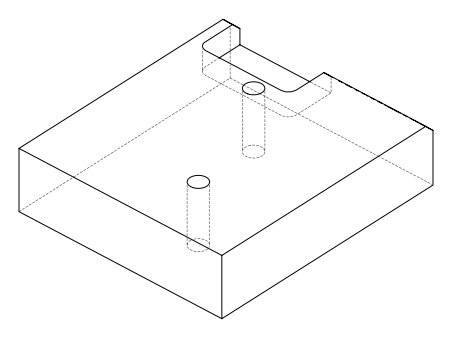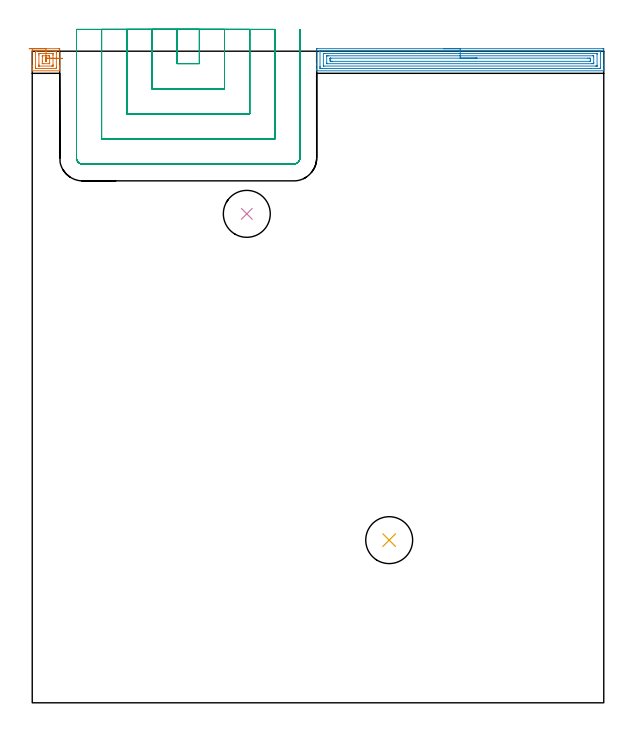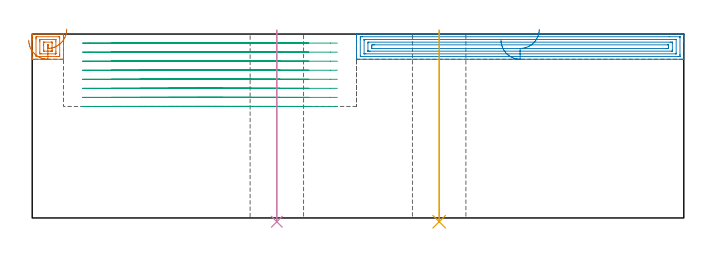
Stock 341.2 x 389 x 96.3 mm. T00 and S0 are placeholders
(PLAN: 5 operations, 2 tool changes, 32.7 min)
(1 AREA_MILL | FG_CHAMFER_SURFACE | UGT0205_001 | 0.92 min | 2023 mm3)
(2 AREA_MILL_1 | FG_CHAMFER_SURFACE_1 | UGT0205_001 | 7.12 min | 15530 mm3)
(3 MILL_SLOT | SLOT_PARTIAL_RECTANGULAR | UGT0201_094 | Follow Part, ap 5, ae 75% | 23.82 min | 445775 mm3)
(4 INDEXABLE_INSERT_DRILL_THROUGH_HOLE_FROM_SOLID | STEP1HOLE | NXT0302_027 | 0.4 min | 59257 mm3)
(5 INDEXABLE_INSERT_DRILL_THROUGH_HOLE_FROM_SOLID_1 | STEP1HOLE_1 | NXT0302_027 | 0.4 min | 59235 mm3)
(TOOL UGT0205_001 | Chamfer Mill 20 x 3 x 45 deg. | D20 FL50 Z2)
(TOOL UGT0201_094 | End mill 20 mm | D20 FL38 Z4)
(TOOL NXT0302_027 | Index. Insert Drill 28mm [880-D2800L32-05] | D28 PA176 FL140 Z2)
(OP 1 AREA_MILL)
G17 G21 G94 G90
T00 M6
G54
G17 G0 G90 X-1.8 Y390.5 S1061 M3
G43 Z106.3 H0
Z93.1
G94 G1 X-1.762 Z92.229 F250.
X-1.648 Z91.364
X-1.459 Z90.512
X-1.197 Z89.68
X-0.863 Z88.874
X-0.46 Z88.1
X0.008 Z87.364
X0.54 Z86.672
X1.129 Z86.029
X1.772 Z85.44
X2.464 Z84.909
X3.2 Z84.44
X3.974 Z84.037
X4.78 Z83.703
X5.612 Z83.441
X6.464 Z83.252
X7.328 Z83.138
X8.2 Z83.1
X15.789
X16.244 Y390.495 Z83.103
X16.39 Y390.492 Z83.106
X16.4 Y390.341 Z83.256
Y380.378 Z93.216
Y379.822 Z93.775
Y379.498 Z94.098
Y378.942 Z94.654
Y378.617 Z94.977
Y377.621 Z95.978
X16.39 Y377.306 Z96.293
X16.235 Y377.3 Z96.3
X0.164
X0.01 Y377.306 Z96.293
X0. Y377.622 Z95.977
Y377.969 Z95.631
Y378.617 Z94.977
Y379.822 Z93.775
Y380.378 Z93.216
Y389.461 Z84.136
X0.005 Y390.063 Z83.534
X0.01 Y390.492 Z83.106
X0.172 Y390.495 Z83.103
X0.611 Y390.5 Z83.1
X8.2
Y389.086 Z84.514
X13.111
X14.003 Y389.085 Z84.515
X14.103 Y389.084 Z84.516
X14.363 Y389.079 Z84.521
X14.39 Y388.994 Z84.606
X14.397 Y388.794 Z84.806
X14.399 Y388.302 Z85.298
X14.4 Y387.911 Z85.689
X14.399 Y379.498 Z94.102
X14.398 Y379.109 Z94.491
X14.39 Y378.723 Z94.877
X14.003 Y378.716 Z94.884
X13.905 Y378.715 Z94.885
X2.397
X2.297 Y378.716 Z94.884
X2.037 Y378.721 Z94.879
X2.01 Y378.806 Z94.794
X2.003 Y379.006 Z94.594
X2.001 Y379.498 Z94.102
X2. Y379.889 Z93.711
X2.001 Y388.302 Z85.298
X2.002 Y388.691 Z84.909
X2.01 Y389.077 Z84.523
X2.397 Y389.084 Z84.516
X2.495 Y389.085 Z84.515
X8.2 Y389.086 Z84.514
Y387.671 Z85.929
X11.964
X12.218
X12.302 Y387.67 Z85.93
X12.369 Y387.667 Z85.933
X12.384 Y387.665 Z85.935
X12.39 Y387.651 Z85.949
X12.394 Y387.601 Z85.999
X12.398 Y387.422 Z86.178
X12.4 Y387.242 Z86.358
Y386.541 Z87.059
Y381.079 Z92.521
X12.398 Y380.378 Z93.222
X12.396 Y380.203 Z93.397
X12.39 Y380.144 Z93.456
X12.343 Y380.135 Z93.465
X12.218 Y380.134 Z93.466
X11.578 Y380.129 Z93.471
X4.182
X4.098 Y380.13 Z93.47
X4.031 Y380.133 Z93.467
X4.017 Y380.135 Z93.465
X4.01 Y380.149 Z93.451
X4.006 Y380.199 Z93.401
X4.002 Y380.378 Z93.222
X4. Y380.558 Z93.042
Y381.259 Z92.341
Y386.721 Z86.879
X4.002 Y387.422 Z86.178
X4.004 Y387.597 Z86.003
X4.009 Y387.656 Z85.944
X4.057 Y387.664 Z85.936
X4.182 Y387.666 Z85.934
X4.822 Y387.671 Z85.929
X8.2
Y386.257 Z87.343
X9.539
X9.828
X10.272 Y386.255 Z87.345
X10.372 Y386.252 Z87.348
X10.387 Y386.251 Z87.349
X10.391 Y386.236 Z87.364
X10.396 Y386.187 Z87.413
X10.398 Y386.088 Z87.512
X10.4 Y385.693 Z87.907
Y382.171 Z91.429
X10.399 Y381.715 Z91.885
X10.397 Y381.609 Z91.991
X10.393 Y381.557 Z92.043
X10.39 Y381.55 Z92.05
X10.379 Y381.547 Z92.053
X10.346 Y381.545 Z92.055
X10.144 Y381.543 Z92.057
X6.572
X6.128 Y381.545 Z92.055
X6.028 Y381.548 Z92.052
X6.013 Y381.549 Z92.051
X6.009 Y381.564 Z92.036
X6.004 Y381.613 Z91.987
X6.002 Y381.712 Z91.888
X6. Y383.02 Z90.58
Y385.629 Z87.971
X6.001 Y386.085 Z87.515
X6.003 Y386.191 Z87.409
X6.007 Y386.243 Z87.357
X6.01 Y386.25 Z87.35
X6.021 Y386.253 Z87.347
X6.054 Y386.255 Z87.345
X6.256 Y386.257 Z87.343
X8.2
X8.182 Y384.843 Z88.757
X8.382 Y384.836 Z88.764
X8.39 Y384.78 Z88.82
X8.397 Y384.386 Z89.214
X8.4 Y384.143 Z89.457
Y383.263 Z90.337
X8.396 Y383.02 Z90.58
X8.393 Y382.971 Z90.629
X8.391 Y382.965 Z90.635
X8.368 Y382.962 Z90.638
X8.327 Y382.959 Z90.641
X8.264 Y382.957 Z90.643
X8.232
X8.018 Y382.964 Z90.636
X8.01 Y383.02 Z90.58
X8.003 Y383.414 Z90.186
X8. Y383.657 Z89.943
Y384.537 Z89.063
X8.004 Y384.78 Z88.82
X8.007 Y384.829 Z88.771
X8.009 Y384.835 Z88.765
X8.032 Y384.838 Z88.762
X8.073 Y384.841 Z88.759
X8.182 Y384.843 Z88.757
X9.053 Y384.831 Z88.807
X9.916 Y384.82 Z88.932
X10.765 Y384.809 Z89.132
X11.593 Y384.798 Z89.405
X12.395 Y384.788 Z89.749
X13.163 Y384.778 Z90.162
X13.893 Y384.768 Z90.64
X14.578 Y384.76 Z91.18
X15.213 Y384.751 Z91.778
X15.794 Y384.744 Z92.429
X16.316 Y384.737 Z93.128
X16.775 Y384.731 Z93.869
X17.168 Y384.726 Z94.648
X17.491 Y384.722 Z95.459
X17.743 Y384.718 Z96.294
X17.921 Y384.716 Z97.148
X18.023 Y384.715 Z98.015
X18.05 Y384.714 Z98.886
G0 Z106.3
M5
M2
(OP 2 AREA_MILL_1)
G17 G21 G94 G90
T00 M6
G54
G17 G0 G90 X245.5 Y390.5 S1061 M3
G43 Z106.3 H0
Z93.1
G94 G1 X245.538 Z92.228 F250.
X245.652 Z91.364
X245.841 Z90.512
X246.103 Z89.68
X246.437 Z88.874
X246.84 Z88.1
X247.308 Z87.364
X247.84 Z86.672
X248.429 Z86.029
X249.072 Z85.44
X249.764 Z84.909
X250.5 Z84.44
X251.274 Z84.037
X252.08 Z83.703
X252.912 Z83.441
X253.763 Z83.252
X254.628 Z83.138
X255.5 Z83.1
X340.612
X341.066 Y390.495 Z83.103
X341.19 Y390.491 Z83.106
X341.2 Y390.362 Z83.235
Y381.259 Z92.336
Y380.66 Z92.937
Y380.378 Z93.218
Y378.618 Z94.977
Y378.054 Z95.545
Y377.737 Z95.862
X341.199 Y377.579 Z96.02
X341.19 Y377.306 Z96.293
X341.057 Y377.3 Z96.3
X169.943
X169.81 Y377.306 Z96.293
X169.8 Y377.58 Z96.019
Y378.054 Z95.545
Y378.618 Z94.977
Y380.66 Z92.937
Y381.259 Z92.336
Y381.698 Z91.898
Y390.063 Z83.534
X169.803 Y390.365 Z83.232
X169.81 Y390.492 Z83.105
X169.938 Y390.499 Z83.099
X170.388 Y390.5 Z83.1
X255.5
Y389.086 Z84.514
X338.036
X338.829 Y389.085 Z84.515
X338.929 Y389.084 Z84.516
X339.178 Y389.079 Z84.521
X339.19 Y388.999 Z84.601
X339.197 Y388.82 Z84.78
X339.199 Y388.302 Z85.298
X339.2 Y387.936 Z85.664
X339.199 Y379.133 Z94.467
X339.192 Y378.766 Z94.834
X339.19 Y378.722 Z94.878
X339.174 Y378.72 Z94.88
X339.127 Y378.717 Z94.883
X339.028 Y378.715 Z94.885
X333.551 Y378.714 Z94.886
X172.964
X172.171 Y378.715 Z94.885
X172.071 Y378.716 Z94.884
X171.822 Y378.721 Z94.879
X171.81 Y378.801 Z94.799
X171.803 Y378.98 Z94.62
X171.801 Y379.498 Z94.102
X171.8 Y379.864 Z93.736
X171.801 Y388.667 Z84.933
X171.808 Y389.034 Z84.566
X171.81 Y389.078 Z84.522
X171.825 Y389.08 Z84.52
X171.873 Y389.083 Z84.517
X171.972 Y389.085 Z84.515
X229.49 Y389.086 Z84.514
X255.5
Y387.672 Z85.928
X336.794 Y387.671 Z85.929
X337.047 Y387.67 Z85.93
X337.131 Y387.668 Z85.932
X337.189 Y387.665 Z85.935
X337.194 Y387.573 Z86.027
X337.198 Y387.422 Z86.178
X337.2 Y387.271 Z86.329
X337.199 Y380.228 Z93.372
X337.195 Y380.177 Z93.423
X337.19 Y380.141 Z93.459
X337.171 Y380.135 Z93.465
X337.047 Y380.133 Z93.467
X336.408 Y380.129 Z93.471
X174.206
X173.953 Y380.13 Z93.47
X173.869 Y380.132 Z93.468
X173.811 Y380.135 Z93.465
X173.806 Y380.227 Z93.373
X173.802 Y380.378 Z93.222
X173.8 Y380.529 Z93.071
X173.801 Y387.572 Z86.028
X173.805 Y387.623 Z85.977
X173.81 Y387.659 Z85.941
X173.829 Y387.665 Z85.935
X173.953 Y387.667 Z85.933
X174.592 Y387.671 Z85.929
X255.5 Y387.672 Z85.928
Y386.257 Z87.343
X334.661 Y386.256 Z87.344
X335.092 Y386.252 Z87.348
X335.19 Y386.25 Z87.35
X335.2 Y385.661 Z87.939
Y382.203 Z91.397
X335.199 Y381.731 Z91.869
X335.198 Y381.629 Z91.971
X335.194 Y381.578 Z92.022
X335.191 Y381.556 Z92.044
X335.175 Y381.55 Z92.05
X334.974 Y381.546 Z92.054
X334.373 Y381.543 Z92.057
X334.086
X176.338 Y381.544 Z92.056
X175.908 Y381.548 Z92.052
X175.81 Y381.55 Z92.05
X175.8 Y382.139 Z91.461
Y386.069 Z87.531
X175.802 Y386.171 Z87.429
X175.806 Y386.222 Z87.378
X175.809 Y386.244 Z87.356
X175.825 Y386.25 Z87.35
X176.026 Y386.254 Z87.346
X176.627 Y386.257 Z87.343
X176.914
X255.5
Y384.843 Z88.757
X331.699
X332.531 Y384.839 Z88.761
X332.591 Y384.836 Z88.764
X333.19 Y384.78 Z88.82
X333.198 Y384.18 Z89.42
X333.199 Y383.9 Z89.7
Y383.299 Z90.301
X333.196 Y383.02 Z90.58
X333.194 Y382.983 Z90.617
X333.191 Y382.97 Z90.63
X333.098 Y382.964 Z90.636
X332.845 Y382.959 Z90.641
X332.718 Y382.957 Z90.643
X179.3
X178.469 Y382.961 Z90.639
X178.409 Y382.964 Z90.636
X177.81 Y383.02 Z90.58
X177.802 Y383.62 Z89.98
X177.801 Y383.9 Z89.7
Y384.501 Z89.099
X177.804 Y384.78 Z88.82
X177.806 Y384.817 Z88.783
X177.809 Y384.83 Z88.77
X177.903 Y384.836 Z88.764
X178.156 Y384.841 Z88.759
X178.282 Y384.843 Z88.757
X255.5
X256.372 Z88.795
X257.236 Z88.909
X258.088 Z89.098
X258.92 Z89.36
X259.726 Z89.694
X260.5 Z90.097
X261.236 Z90.565
X261.928 Z91.096
X262.571 Z91.686
X263.16 Z92.329
X263.691 Z93.021
X264.16 Z93.757
X264.563 Z94.531
X264.897 Z95.337
X265.159 Z96.169
X265.348 Z97.02
X265.462 Z97.885
X265.5 Z98.757
G0 Z106.3
M5
M2
(OP 3 MILL_SLOT)
G17 G21 G94 G90
T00 M6
G54
G17 G0 G90 X86.4 Y402. S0 M3
G43 Z106.3 H0
Z91.562
G94 G1 Y399. F250.
Y381.6 F500.
X99.8
Y399.
Y402. F250.
X71.4
Y399.
Y366.6 F500.
X114.8
Y399.
Y402. F250.
X56.4
Y399.
Y351.6 F500.
X129.8
Y399.
Y402. F250.
X41.4
Y399.
Y336.6 F500.
X144.8
Y399.
Y402. F250.
X26.4
Y399.
Y325.3 F500.
G3 X30.1 Y321.6 R3.7
G1 X156.1
G3 X159.8 Y325.3 R3.7
G1 Y399.
Y402. F250.
G0 X86.4 Z86.825
G1 Y399.
Y381.6 F500.
X99.8
Y399.
Y402. F250.
X71.4
Y399.
Y366.6 F500.
X114.8
Y399.
Y402. F250.
X56.4
Y399.
Y351.6 F500.
X129.8
Y399.
Y402. F250.
X41.4
Y399.
Y336.6 F500.
X144.8
Y399.
Y402. F250.
X26.4
Y399.
Y325.3 F500.
G3 X30.1 Y321.6 R3.7
G1 X156.1
G3 X159.8 Y325.3 R3.7
G1 Y399.
Y402. F250.
G0 X86.4 Z82.087
G1 Y399.
Y381.6 F500.
X99.8
Y399.
Y402. F250.
X71.4
Y399.
Y366.6 F500.
X114.8
Y399.
Y402. F250.
X56.4
Y399.
Y351.6 F500.
X129.8
Y399.
Y402. F250.
X41.4
Y399.
Y336.6 F500.
X144.8
Y399.
Y402. F250.
X26.4
Y399.
Y325.3 F500.
G3 X30.1 Y321.6 R3.7
G1 X156.1
G3 X159.8 Y325.3 R3.7
G1 Y399.
Y402. F250.
G0 X86.4 Z77.35
G1 Y399.
Y381.6 F500.
X99.8
Y399.
Y402. F250.
X71.4
Y399.
Y366.6 F500.
X114.8
Y399.
Y402. F250.
X56.4
Y399.
Y351.6 F500.
X129.8
Y399.
Y402. F250.
X41.4
Y399.
Y336.6 F500.
X144.8
Y399.
Y402. F250.
X26.4
Y399.
Y325.3 F500.
G3 X30.1 Y321.6 R3.7
G1 X156.1
G3 X159.8 Y325.3 R3.7
G1 Y399.
Y402. F250.
G0 X86.4 Z72.612
G1 Y399.
Y381.6 F500.
X99.8
Y399.
Y402. F250.
X71.4
Y399.
Y366.6 F500.
X114.8
Y399.
Y402. F250.
X56.4
Y399.
Y351.6 F500.
X129.8
Y399.
Y402. F250.
X41.4
Y399.
Y336.6 F500.
X144.8
Y399.
Y402. F250.
X26.4
Y399.
Y325.3 F500.
G3 X30.1 Y321.6 R3.7
G1 X156.1
G3 X159.8 Y325.3 R3.7
G1 Y399.
Y402. F250.
G0 X86.4 Z67.875
G1 Y399.
Y381.6 F500.
X99.8
Y399.
Y402. F250.
X71.4
Y399.
Y366.6 F500.
X114.8
Y399.
Y402. F250.
X56.4
Y399.
Y351.6 F500.
X129.8
Y399.
Y402. F250.
X41.4
Y399.
Y336.6 F500.
X144.8
Y399.
Y402. F250.
X26.4
Y399.
Y325.3 F500.
G3 X30.1 Y321.6 R3.7
G1 X156.1
G3 X159.8 Y325.3 R3.7
G1 Y399.
Y402. F250.
G0 X86.4 Z63.137
G1 Y399.
Y381.6 F500.
X99.8
Y399.
Y402. F250.
X71.4
Y399.
Y366.6 F500.
X114.8
Y399.
Y402. F250.
X56.4
Y399.
Y351.6 F500.
X129.8
Y399.
Y402. F250.
X41.4
Y399.
Y336.6 F500.
X144.8
Y399.
Y402. F250.
X26.4
Y399.
Y325.3 F500.
G3 X30.1 Y321.6 R3.7
G1 X156.1
G3 X159.8 Y325.3 R3.7
G1 Y399.
Y402. F250.
G0 X86.4 Z58.4
G1 Y399.
Y381.6 F500.
X99.8
Y399.
Y402. F250.
X71.4
Y399.
Y366.6 F500.
X114.8
Y399.
Y402. F250.
X56.4
Y399.
Y351.6 F500.
X129.8
Y399.
Y402. F250.
X41.4
Y399.
Y336.6 F500.
X144.8
Y399.
Y402. F250.
X26.4
Y399.
Y325.3 F500.
G3 X30.1 Y321.6 R3.7
G1 X156.1
G3 X159.8 Y325.3 R3.7
G1 Y399.
Y402. F250.
G0 Z106.3
M5
M2
(OP 4 INDEXABLE_INSERT_DRILL_THROUGH_HOLE_FROM_SOLID)
G17 G21 G94 G90
T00 M6
G54
G17 G0 G90 X128.1 Y291.9 S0 M3
G43 Z106.3 H1
G94 G81 G98 Z-1.989 F250. R98.3
G80
M5
M2
(OP 5 INDEXABLE_INSERT_DRILL_THROUGH_HOLE_FROM_SOLID_1)
G17 G21 G94 G90
T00 M6
G54
G17 G0 G90 X213.1 Y97.1 S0 M3
G43 Z106.3 H1
G94 G81 G98 Z-1.989 F250. R98.3
G80
M5
M2
